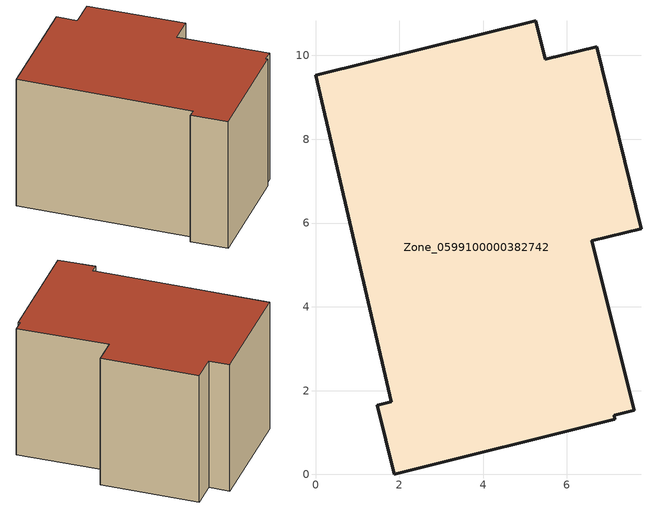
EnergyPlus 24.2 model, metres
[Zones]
Zone_0599100000382742
 floor ground (C_G): 5.26,10.83 5.48,9.92 6.71,10.21 7.77,5.87 6.59,5.58 7.61,1.53 7.13,1.41 7.14,1.31 1.88,0 1.47,1.65 1.81,1.73 0,9.53 z0
 wall outside (C_F): 1.81,1.73 1.47,1.65 1.88,0 7.14,1.31 7.13,1.41 7.61,1.53 6.59,5.58 7.77,5.87 6.71,10.21 5.48,9.92 5.26,10.83 0,9.53 1.81,1.73 z0:6.32
 roof outside (C_R): 7.14,1.31 7.13,1.41 7.61,1.53 6.59,5.58 7.77,5.87 6.71,10.21 5.48,9.92 5.26,10.83 0,9.53 1.81,1.73 1.47,1.65 1.88,0 z6.32
[BUILDING]
Pand.0599100000382742: North Axis=0; Terrain=City; Loads Convergence Tolerance Value=0.04; Temperature Convergence Tolerance Value=0.4; Solar Distribution=FullExterior; Maximum Number of Warmup Days=25; Minimum Number of Warmup Days=1
[Site:Location]
Rotterdam.The.Hague.AP_ZH_NLD Design_Conditions: Latitude=51.96; Longitude=4.45; Time Zone=1; Elevation=-4.5
[SITE:GROUNDTEMPERATURE:BUILDINGSURFACE]
18, 18, 18, 18, 18, 18, 18, 18, 18, 18, 18, 18
[MATERIAL] Thermal Absorptance=0.9; Solar Absorptance=0.7; Visible Absorptance=0.7
Name | Roughness | Thickness | Conductivity | Density | Specific Heat
G.TC.1992-2005 | MediumSmooth | 0.15 | 0.06 | 540 | 1210
F.TC.1992-2005 | Rough | 0.3 | 0.12 | 1920 | 840
R.TC.1992-2005 | MediumRough | 0.2 | 0.08 | 1500 | 1000
[CONSTRUCTION]
C_G: G.TC.1992-2005
C_F: F.TC.1992-2005
C_R: R.TC.1992-2005
[ZONE]
Zone_0599100000382742: Type=1; Multiplier=1; Ceiling Height=Autocalculate; Volume=Autocalculate; Floor Area=autocalculate; Part of Total Floor Area=Yes
[ZONEINFILTRATION:DESIGNFLOWRATE]
Infil_Zone_0599100000382742: Zone or ZoneList or Space or SpaceList=Zone_0599100000382742; Schedule=AlwaysOn; Design Flow Rate Calculation Method=Flow/Area; Flow Rate per Floor Area=0.0015; Constant Term Coefficient=1; Temperature Term Coefficient=0; Velocity Term Coefficient=0; Velocity Squared Term Coefficient=0
[HVACTEMPLATE:ZONE:IDEALLOADSAIRSYSTEM]
Zone_0599100000382742: Maximum Heating Supply Air Temperature=50; Minimum Cooling Supply Air Temperature=13; Maximum Heating Supply Air Humidity Ratio=0.0156; Minimum Cooling Supply Air Humidity Ratio=0.0077; Heating Limit=NoLimit; Cooling Limit=NoLimit; Dehumidification Control Type=ConstantSensibleHeatRatio; Cooling Sensible Heat Ratio=0.7; Dehumidification Setpoint=60; Humidification Control Type=None; Humidification Setpoint=30; Outdoor Air Method=None; Outdoor Air Flow Rate per Person=0.00944; Outdoor Air Flow Rate per Zone Floor Area=0; Outdoor Air Flow Rate per Zone=0; Demand Controlled Ventilation Type=None; Outdoor Air Economizer Type=NoEconomizer; Heat Recovery Type=None; Sensible Heat Recovery Effectiveness=0.7; Latent Heat Recovery Effectiveness=0.65
[ZONECONTROL:THERMOSTAT]
ThermostatControl_Zone_0599100000382742: Zone or ZoneList=Zone_0599100000382742; Control Type Schedule=DualSetpointControlType; Control 1=Thermostat_Zone_0599100000382742; Temperature Difference Between Cutout And Setpoint=0
[THERMOSTATSETPOINT:DUALSETPOINT]
Thermostat_Zone_0599100000382742: Heating Setpoint Temperature Schedule=HeatingSetpoint_Zone_0599100000382742; Cooling Setpoint Temperature Schedule=CoolingSetpoint_Zone_0599100000382742
[SCHEDULE:COMPACT]
HeatingSetpoint_Zone_0599100000382742: Through: 12/31, For: AllDays, Until: 24:00, 21
CoolingSetpoint_Zone_0599100000382742: Through: 12/31, For: AllDays, Until: 24:00, 24
DualSetpointControlType: Through: 12/31, For: AllDays, Until: 24:00, 4
AlwaysOn: Through: 12/31, For: AllDays, Until: 24:00, 1
